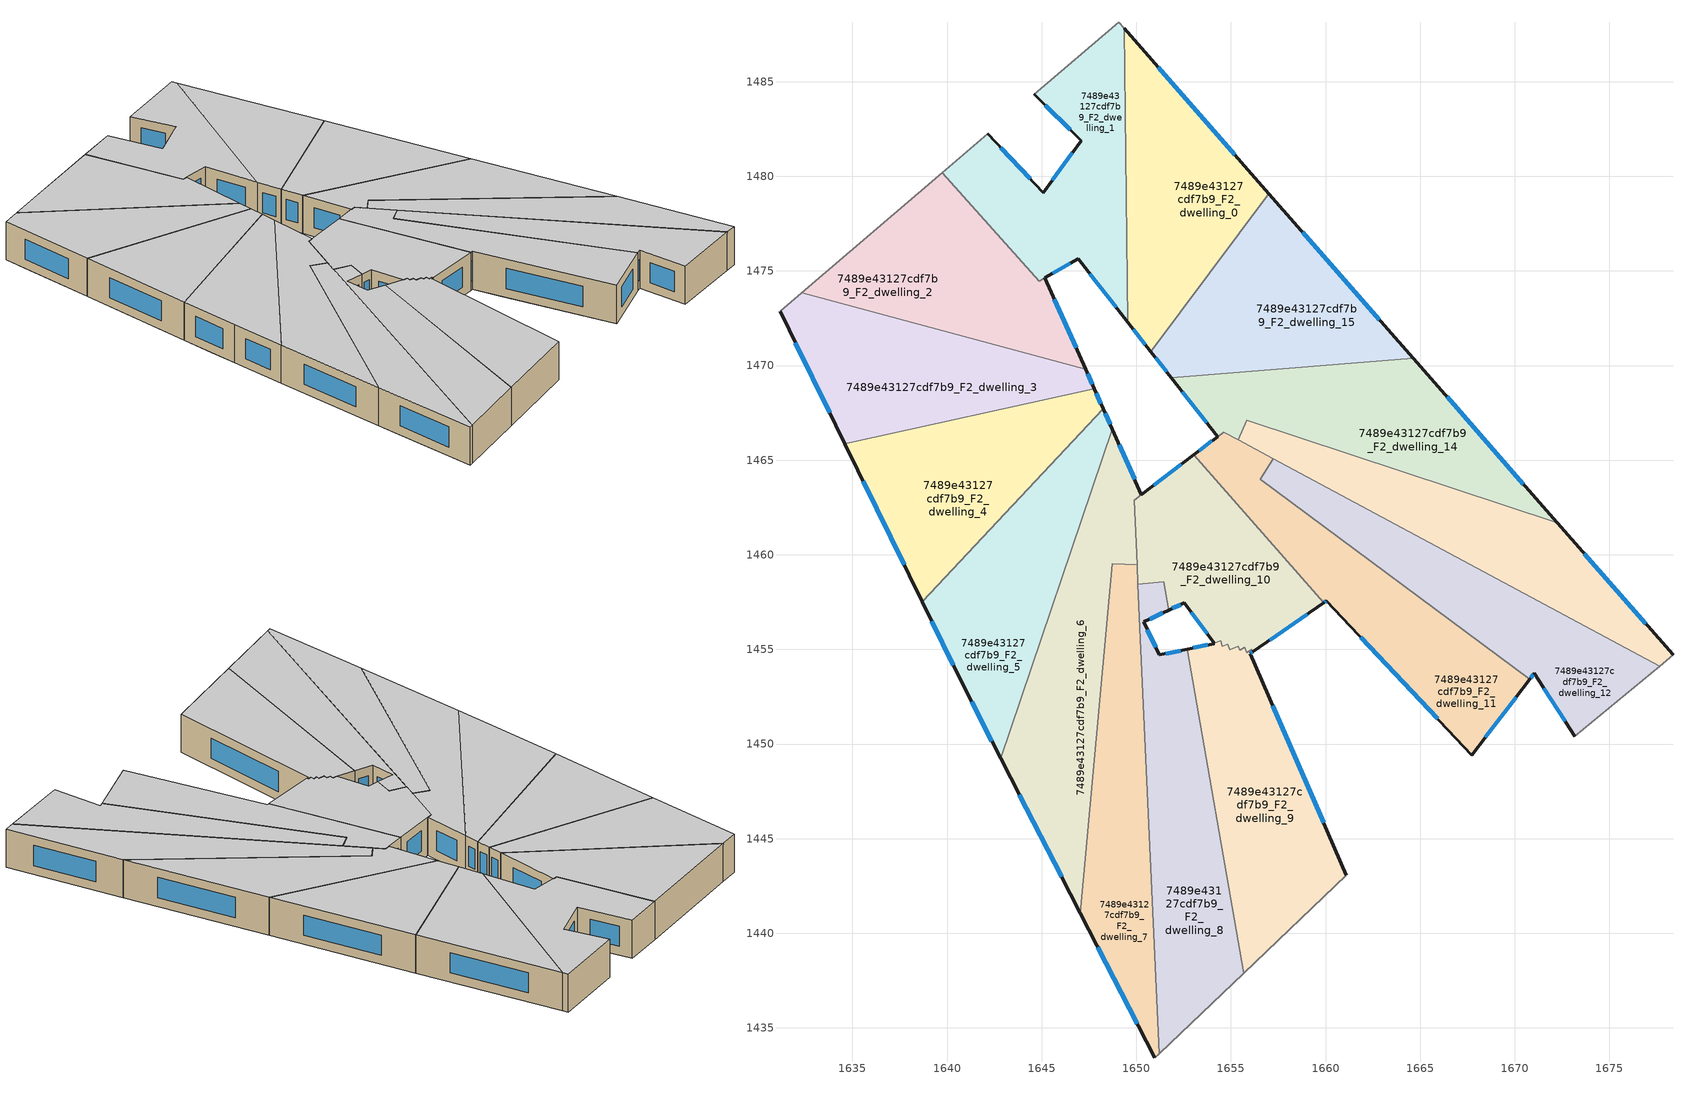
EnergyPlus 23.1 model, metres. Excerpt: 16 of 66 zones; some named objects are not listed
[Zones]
7489e43127cdf7b9_F2_dwelling_0
 floor to 7489e43127cdf7b9_F1_dwelling_0 (EU_floor_Construction): 1652.59,1484.12 1657.01,1479.08 1650.77,1470.74 1650.09,1471.61 z6
 floor to 7489e43127cdf7b9_F1_dwelling_1 (EU_floor_Construction): 1649.36,1487.81 1652.59,1484.12 1650.09,1471.61 1649.56,1472.28 z6
 wall outside (EU_wall_Construction): 1649.56,1472.28 1650.77,1470.74 / 1657.01,1479.08 1649.36,1487.81 z6:9
 wall to 7489e43127cdf7b9_F2_dwelling_1 (EU_wall_Construction): 1649.36,1487.81 1649.56,1472.28 z6:9
 wall to 7489e43127cdf7b9_F2_dwelling_15 (EU_wall_Construction): 1650.77,1470.74 1657.01,1479.08 z6:9
 window (EU_Window_Construction): 1649.84,1471.92 1650.48,1471.1 / 1655.21,1481.13 1651.16,1485.76 z6.7:8.3
 ceiling to 7489e43127cdf7b9_F3_dwelling_0 (EU_floor_Construction): 1650.77,1470.74 1657.01,1479.08 1649.36,1487.81 1649.56,1472.28 z9
7489e43127cdf7b9_F2_dwelling_1
 floor to 7489e43127cdf7b9_F1_dwelling_1 (EU_floor_Construction): 1649.36,1487.81 1649.56,1472.28 1648.39,1473.77 1646.48,1481.05 1647.08,1481.87 1644.62,1484.35 1649.07,1488.15 z6
 floor to 7489e43127cdf7b9_F1_dwelling_2 (EU_floor_Construction): 1646.48,1481.05 1648.39,1473.77 1646.92,1475.64 1644.88,1474.46 1639.76,1480.2 1642.15,1482.24 1645.09,1479.14 z6
 wall outside (EU_wall_Construction): 1644.62,1484.35 1647.08,1481.87 1645.09,1479.14 1642.15,1482.24 / 1645.17,1474.63 1646.92,1475.64 1649.56,1472.28 z6:9
 wall adiabatic (EU_wall_Construction): 1642.15,1482.24 1639.76,1480.2 / 1649.36,1487.81 1649.07,1488.15 1644.62,1484.35 z6:9
 wall to 7489e43127cdf7b9_F2_dwelling_2 (EU_wall_Construction): 1639.76,1480.2 1644.88,1474.46 1645.17,1474.63 z6:9
 window (EU_Window_Construction): 1644.4,1479.87 1642.84,1481.51 / 1646.61,1481.23 1645.56,1479.78 / 1645.2,1483.77 1646.5,1482.45 / 1647.54,1474.85 1648.94,1473.07 / 1645.58,1474.86 1646.51,1475.4 z6.7:8.3
 ceiling to 7489e43127cdf7b9_F3_dwelling_1 (EU_floor_Construction): 1649.56,1472.28 1649.36,1487.81 1649.07,1488.15 1644.62,1484.35 1647.08,1481.87 1645.09,1479.14 1642.15,1482.24 1639.76,1480.2 1644.88,1474.46 1646.92,1475.64 z9
7489e43127cdf7b9_F2_dwelling_10
 floor to 7489e43127cdf7b9_F1_dwelling_11 (EU_floor_Construction): 1653.03,1465.28 1659.92,1457.47 1656.16,1454.87 1656.09,1455.01 1655.84,1454.84 1655.72,1455.12 1655.47,1454.95 1655.35,1455.22 1655.18,1455.11 1655.07,1455.41 1654.79,1455.31 1654.74,1455.45 1654.47,1455.39 1654.45,1455.45 1654.11,1455.32 1652.54,1457.46 1651.79,1457.11 1650.64,1463.46 z6
 floor to 7489e43127cdf7b9_F1_dwelling_10 (EU_floor_Construction): 1655.35,1455.22 1655.47,1454.95 1655.37,1455.16 1654.92,1454.99 1654.83,1455.27 1654.55,1455.17 1654.47,1455.39 1654.74,1455.45 1654.79,1455.31 1655.07,1455.41 1655.18,1455.11 z6
 floor to 7489e43127cdf7b9_F1_dwelling_9 (EU_floor_Construction): 1651.64,1457.97 1651.79,1457.11 1651.71,1457.07 1651.56,1457.96 z6
 floor to 7489e43127cdf7b9_F1_dwelling_7 (EU_floor_Construction): 1650.64,1463.46 1651.64,1457.97 1651.56,1457.96 1651.45,1458.59 1650.09,1458.44 1649.89,1462.88 z6
 wall outside (EU_wall_Construction): 1651.71,1457.07 1652.54,1457.46 1654.11,1455.32 / 1656.16,1454.87 1659.92,1457.47 / 1653.03,1465.28 1650.27,1463.18 z6:9
 wall to 7489e43127cdf7b9_F2_dwelling_9 (EU_wall_Construction): 1654.11,1455.32 1654.31,1455.4 / 1654.32,1455.4 1654.45,1455.45 1654.55,1455.17 1654.83,1455.27 1654.92,1454.99 1655.37,1455.16 1655.47,1454.94 1655.72,1455.12 1655.84,1454.84 1656.09,1455.01 1656.16,1454.87 z6:9
 wall to 7489e43127cdf7b9_F2_dwelling_8 (EU_wall_Construction): 1650.09,1458.44 1651.45,1458.59 1651.71,1457.07 z6:9
 wall to 7489e43127cdf7b9_F2_dwelling_11 (EU_wall_Construction): 1659.92,1457.47 1653.03,1465.28 z6:9
 wall to 7489e43127cdf7b9_F2_dwelling_6 (EU_wall_Construction): 1650.27,1463.18 1649.89,1462.88 1650.04,1459.49 z6:9
 wall to 7489e43127cdf7b9_F2_dwelling_7 (EU_wall_Construction): 1650.04,1459.49 1650.09,1458.44 z6:9
 window (EU_Window_Construction): 1652.91,1456.96 1653.74,1455.82 / 1651.91,1457.16 1652.35,1457.37 / 1657.04,1455.48 1659.03,1456.86 / 1652.38,1464.79 1650.92,1463.67 z6.7:8.3
 ceiling to 7489e43127cdf7b9_F3_dwelling_10 (EU_floor_Construction): 1659.92,1457.47 1653.03,1465.28 1649.89,1462.88 1650.09,1458.44 1651.45,1458.59 1651.71,1457.07 1652.54,1457.46 1654.11,1455.32 1654.45,1455.45 1654.55,1455.17 1654.83,1455.27 1654.92,1454.99 1655.37,1455.16 1655.47,1454.94 1655.72,1455.12 1655.84,1454.84 1656.09,1455.01 1656.16,1454.87 z9
7489e43127cdf7b9_F2_dwelling_11
 floor to 7489e43127cdf7b9_F1_dwelling_12 (EU_floor_Construction): 1670.42,1452.96 1667.74,1449.41 1661.44,1456.09 1653.65,1465.75 1654.23,1466.2 1656.73,1464.26 1656.56,1464 1656.82,1463.8 1656.71,1463.64 z6
 floor to 7489e43127cdf7b9_F1_dwelling_11 (EU_floor_Construction): 1653.65,1465.75 1661.44,1456.09 1660.05,1457.56 1659.92,1457.47 1653.03,1465.28 z6
 floor to 7489e43127cdf7b9_F1_dwelling_13 (EU_floor_Construction): 1670.78,1453.43 1670.42,1452.96 1656.71,1463.64 1656.83,1463.8 z6
 floor to 7489e43127cdf7b9_F1_dwelling_15 (EU_floor_Construction): 1657.24,1465.07 1656.73,1464.26 1654.23,1466.2 1654.3,1466.25 1654.62,1466.48 z6
 wall outside (EU_wall_Construction): 1659.92,1457.47 1660.05,1457.56 1667.74,1449.41 1670.78,1453.43 / 1654.29,1466.24 1653.03,1465.28 z6:9
 wall to 7489e43127cdf7b9_F2_dwelling_12 (EU_wall_Construction): 1670.78,1453.43 1656.56,1464 1657.24,1465.07 z6:9
 wall to 7489e43127cdf7b9_F2_dwelling_14 (EU_wall_Construction): 1654.61,1466.48 1654.3,1466.25 / 1655.39,1466.07 1654.62,1466.48 z6:9
 wall to 7489e43127cdf7b9_F2_dwelling_13 (EU_wall_Construction): 1657.24,1465.07 1655.4,1466.07 z6:9
 window (EU_Window_Construction): 1668.45,1450.35 1670.06,1452.49 / 1661.85,1455.65 1665.93,1451.33 / 1659.95,1457.49 1660.02,1457.54 / 1654,1466.02 1653.33,1465.51 z6.7:8.3
 ceiling to 7489e43127cdf7b9_F3_dwelling_11 (EU_floor_Construction): 1667.74,1449.41 1670.78,1453.43 1656.56,1464 1657.24,1465.07 1654.62,1466.49 1654.3,1466.25 1653.03,1465.28 1659.92,1457.47 1660.05,1457.56 z9
7489e43127cdf7b9_F2_dwelling_12
 floor to 7489e43127cdf7b9_F1_dwelling_13 (EU_floor_Construction): 1676.96,1453.56 1673.16,1450.41 1671.02,1453.74 1670.78,1453.43 1656.83,1463.8 1657.43,1464.71 z6
 floor to 7489e43127cdf7b9_F1_dwelling_12 (EU_floor_Construction): 1656.99,1464.05 1656.82,1463.8 1656.56,1464 1656.73,1464.26 z6
 floor to 7489e43127cdf7b9_F1_dwelling_14 (EU_floor_Construction): 1677.65,1454.12 1676.96,1453.56 1657.43,1464.71 1657.28,1464.79 1657.38,1465 z6
 floor to 7489e43127cdf7b9_F1_dwelling_15 (EU_floor_Construction): 1657.38,1465 1657.28,1464.79 1657.43,1464.71 1656.99,1464.05 1656.73,1464.26 1657.24,1465.07 z6
 wall outside (EU_wall_Construction): 1670.78,1453.43 1671.02,1453.74 1673.16,1450.41 z6:9
 wall adiabatic (EU_wall_Construction): 1673.16,1450.41 1677.65,1454.12 z6:9
 wall to 7489e43127cdf7b9_F2_dwelling_13 (EU_wall_Construction): 1677.65,1454.12 1657.24,1465.07 z6:9
 window (EU_Window_Construction): 1670.83,1453.5 1670.96,1453.67 / 1671.52,1452.96 1672.66,1451.19 z6.7:8.3
 ceiling to 7489e43127cdf7b9_F3_dwelling_12 (EU_floor_Construction): 1677.65,1454.12 1657.24,1465.07 1656.56,1464 1670.78,1453.43 1671.02,1453.74 1673.16,1450.41 z9
7489e43127cdf7b9_F2_dwelling_13
 floor to 7489e43127cdf7b9_F1_dwelling_14 (EU_floor_Construction): 1674.1,1459.56 1678.36,1454.71 1677.65,1454.12 1657.38,1465 1657.84,1465.94 z6
 floor to 7489e43127cdf7b9_F1_dwelling_15 (EU_floor_Construction): 1672.24,1461.69 1674.1,1459.56 1657.84,1465.95 1657.38,1465 1655.4,1466.07 1655.84,1467.11 z6
 wall outside (EU_wall_Construction): 1678.36,1454.71 1672.24,1461.69 z6:9
 wall to 7489e43127cdf7b9_F2_dwelling_14 (EU_wall_Construction): 1672.24,1461.69 1655.84,1467.11 1655.4,1466.07 z6:9
 wall adiabatic (EU_wall_Construction): 1677.65,1454.12 1678.36,1454.71 z6:9
 window (EU_Window_Construction): 1676.92,1456.35 1673.68,1460.05 z6.7:8.3
 ceiling to 7489e43127cdf7b9_F3_dwelling_13 (EU_floor_Construction): 1678.36,1454.71 1672.24,1461.69 1655.84,1467.11 1655.4,1466.07 1677.65,1454.12 z9
7489e43127cdf7b9_F2_dwelling_14
 floor to 7489e43127cdf7b9_F1_dwelling_15 (EU_floor_Construction): 1666.95,1467.73 1672.24,1461.69 1655.84,1467.11 1655.39,1466.07 1654.61,1466.49 1654.3,1466.25 1652.16,1468.96 z6
 floor to 7489e43127cdf7b9_F1_dwelling_16 (EU_floor_Construction): 1664.63,1470.38 1666.95,1467.73 1652.16,1468.96 1651.85,1469.36 z6
 wall outside (EU_wall_Construction): 1651.85,1469.36 1654.3,1466.25 / 1672.24,1461.69 1664.63,1470.38 z6:9
 wall to 7489e43127cdf7b9_F2_dwelling_15 (EU_wall_Construction): 1664.63,1470.38 1651.85,1469.36 z6:9
 window (EU_Window_Construction): 1652.43,1468.63 1653.72,1466.98 / 1670.45,1463.73 1666.42,1468.34 z6.7:8.3
 ceiling to 7489e43127cdf7b9_F3_dwelling_14 (EU_floor_Construction): 1672.24,1461.69 1664.63,1470.38 1651.85,1469.36 1654.3,1466.25 1654.61,1466.49 1655.39,1466.07 1655.84,1467.11 z9
7489e43127cdf7b9_F2_dwelling_15
 floor adiabatic (EU_floor_Construction): 1659.78,1475.92 1664.63,1470.38 1651.85,1469.36 1651.18,1470.22 z6
 floor to 7489e43127cdf7b9_F1_dwelling_0 (EU_floor_Construction): 1657.01,1479.08 1659.78,1475.92 1651.18,1470.22 1650.77,1470.74 z6
 wall outside (EU_wall_Construction): 1650.77,1470.74 1651.85,1469.36 / 1664.63,1470.38 1657.01,1479.08 z6:9
 window (EU_Window_Construction): 1651.02,1470.42 1651.6,1469.68 / 1662.84,1472.42 1658.8,1477.04 z6.7:8.3
 ceiling to 7489e43127cdf7b9_F3_dwelling_15 (EU_floor_Construction): 1664.63,1470.38 1657.01,1479.08 1650.77,1470.74 1651.85,1469.36 z9
7489e43127cdf7b9_F2_dwelling_2
 floor to 7489e43127cdf7b9_F1_dwelling_2 (EU_floor_Construction): 1645.17,1474.62 1646.87,1470.81 1636.23,1477.18 1639.76,1480.2 1644.88,1474.46 z6
 floor to 7489e43127cdf7b9_F1_dwelling_3 (EU_floor_Construction): 1646.87,1470.81 1647.32,1469.79 1632.33,1473.84 1636.23,1477.18 z6
 wall outside (EU_wall_Construction): 1647.32,1469.79 1645.17,1474.62 z6:9
 wall to 7489e43127cdf7b9_F2_dwelling_3 (EU_wall_Construction): 1632.33,1473.84 1647.32,1469.79 z6:9
 wall adiabatic (EU_wall_Construction): 1639.76,1480.2 1632.33,1473.84 z6:9
 window (EU_Window_Construction): 1646.82,1470.93 1645.67,1473.49 z6.7:8.3
 ceiling to 7489e43127cdf7b9_F3_dwelling_2 (EU_floor_Construction): 1647.32,1469.79 1645.17,1474.62 1644.88,1474.46 1639.76,1480.2 1632.33,1473.84 z9
7489e43127cdf7b9_F2_dwelling_3
 floor to 7489e43127cdf7b9_F1_dwelling_3 (EU_floor_Construction): 1647.32,1469.79 1647.51,1469.38 1632.16,1470.86 1631.17,1472.86 1632.33,1473.84 z6
 floor to 7489e43127cdf7b9_F1_dwelling_4 (EU_floor_Construction): 1647.51,1469.38 1647.78,1468.77 1634.6,1465.86 1632.16,1470.86 z6
 wall outside (EU_wall_Construction): 1647.78,1468.77 1647.32,1469.79 / 1631.17,1472.86 1634.6,1465.86 z6:9
 wall to 7489e43127cdf7b9_F2_dwelling_4 (EU_wall_Construction): 1634.6,1465.86 1647.78,1468.77 z6:9
 wall adiabatic (EU_wall_Construction): 1632.33,1473.84 1631.17,1472.86 z6:9
 window (EU_Window_Construction): 1647.67,1469.01 1647.43,1469.55 / 1631.98,1471.22 1633.8,1467.5 z6.7:8.3
 ceiling to 7489e43127cdf7b9_F3_dwelling_3 (EU_floor_Construction): 1647.78,1468.77 1647.32,1469.79 1632.33,1473.84 1631.17,1472.86 1634.6,1465.86 z9
7489e43127cdf7b9_F2_dwelling_4
 floor to 7489e43127cdf7b9_F1_dwelling_4 (EU_floor_Construction): 1647.78,1468.77 1647.93,1468.42 1636.01,1463 1634.6,1465.86 z6
 floor to 7489e43127cdf7b9_F1_dwelling_5 (EU_floor_Construction): 1647.93,1468.42 1648.24,1467.73 1638.69,1457.51 1636.01,1463 z6
 wall outside (EU_wall_Construction): 1648.24,1467.73 1647.78,1468.77 / 1634.6,1465.86 1638.69,1457.51 z6:9
 wall to 7489e43127cdf7b9_F2_dwelling_5 (EU_wall_Construction): 1638.69,1457.51 1648.24,1467.73 z6:9
 window (EU_Window_Construction): 1648.13,1467.97 1647.89,1468.53 / 1635.56,1463.9 1637.73,1459.47 z6.7:8.3
 ceiling to 7489e43127cdf7b9_F3_dwelling_4 (EU_floor_Construction): 1638.69,1457.51 1648.24,1467.73 1647.78,1468.77 1634.6,1465.86 z9
7489e43127cdf7b9_F2_dwelling_5
 floor to 7489e43127cdf7b9_F1_dwelling_6 (EU_floor_Construction): 1648.38,1467.42 1648.73,1466.63 1642.84,1449.24 1640.83,1453.15 1639.86,1455.14 z6
 floor to 7489e43127cdf7b9_F1_dwelling_5 (EU_floor_Construction): 1648.24,1467.73 1648.38,1467.42 1639.86,1455.14 1638.69,1457.51 z6
 wall outside (EU_wall_Construction): 1648.73,1466.63 1648.24,1467.73 / 1638.69,1457.51 1640.83,1453.15 1642.84,1449.24 z6:9
 wall to 7489e43127cdf7b9_F2_dwelling_6 (EU_wall_Construction): 1642.84,1449.24 1648.73,1466.63 z6:9
 window (EU_Window_Construction): 1648.62,1466.88 1648.36,1467.47 / 1641.3,1452.23 1642.36,1450.16 / 1639.19,1456.49 1640.33,1454.17 z6.7:8.3
 ceiling to 7489e43127cdf7b9_F3_dwelling_5 (EU_floor_Construction): 1642.84,1449.24 1648.73,1466.63 1648.24,1467.73 1638.69,1457.51 1640.83,1453.15 z9
7489e43127cdf7b9_F2_dwelling_6
 floor to 7489e43127cdf7b9_F1_dwelling_6 (EU_floor_Construction): 1648.73,1466.63 1649.04,1465.93 1643.99,1447.01 1642.84,1449.24 z6
 floor to 7489e43127cdf7b9_F1_dwelling_7 (EU_floor_Construction): 1649.04,1465.93 1650.27,1463.18 1649.89,1462.88 1650.04,1459.49 1648.73,1459.51 1647.04,1441.07 1643.99,1447.01 z6
 wall outside (EU_wall_Construction): 1642.84,1449.24 1647.04,1441.07 / 1650.27,1463.18 1648.73,1466.63 z6:9
 wall to 7489e43127cdf7b9_F2_dwelling_7 (EU_wall_Construction): 1647.04,1441.07 1648.73,1459.51 1650.04,1459.49 z6:9
 window (EU_Window_Construction): 1643.82,1447.33 1646.05,1442.99 / 1649.91,1463.99 1649.09,1465.82 z6.7:8.3
 ceiling to 7489e43127cdf7b9_F3_dwelling_6 (EU_floor_Construction): 1647.04,1441.07 1648.73,1459.51 1650.04,1459.49 1649.89,1462.88 1650.27,1463.18 1648.73,1466.63 1642.84,1449.24 z9
7489e43127cdf7b9_F2_dwelling_7
 floor to 7489e43127cdf7b9_F1_dwelling_7 (EU_floor_Construction): 1650.04,1459.49 1650.13,1457.58 1648.87,1457.58 1647.74,1439.71 1647.04,1441.07 1648.73,1459.51 z6
 floor to 7489e43127cdf7b9_F1_dwelling_8 (EU_floor_Construction): 1650.13,1457.58 1651.22,1433.64 1650.98,1433.41 1647.74,1439.71 1648.87,1457.58 z6
 wall outside (EU_wall_Construction): 1647.04,1441.07 1650.98,1433.41 z6:9
 wall adiabatic (EU_wall_Construction): 1650.98,1433.41 1651.22,1433.64 z6:9
 wall to 7489e43127cdf7b9_F2_dwelling_8 (EU_wall_Construction): 1651.22,1433.64 1650.09,1458.43 z6:9
 window (EU_Window_Construction): 1647.97,1439.27 1650.05,1435.21 z6.7:8.3
 ceiling to 7489e43127cdf7b9_F3_dwelling_7 (EU_floor_Construction): 1651.22,1433.64 1650.04,1459.49 1648.73,1459.51 1647.04,1441.07 1650.98,1433.41 z9
7489e43127cdf7b9_F2_dwelling_8
 floor to 7489e43127cdf7b9_F1_dwelling_9 (EU_floor_Construction): 1651.71,1457.07 1650.4,1456.46 1651.22,1454.71 1652.68,1455.01 1655.67,1437.9 1651.62,1434.03 1650.26,1457.81 1651.56,1457.96 z6
 floor to 7489e43127cdf7b9_F1_dwelling_7 (EU_floor_Construction): 1651.45,1458.59 1651.56,1457.96 1650.26,1457.81 1650.27,1457.58 1650.13,1457.58 1650.09,1458.43 z6
 floor adiabatic (EU_floor_Construction): 1650.26,1457.81 1651.62,1434.03 1651.22,1433.64 1650.13,1457.58 1650.27,1457.58 z6
 wall outside (EU_wall_Construction): 1652.68,1455.01 1651.22,1454.71 1650.4,1456.46 1651.71,1457.07 z6:9
 wall to 7489e43127cdf7b9_F2_dwelling_9 (EU_wall_Construction): 1655.67,1437.9 1652.68,1455.01 z6:9
 wall adiabatic (EU_wall_Construction): 1651.22,1433.64 1655.67,1437.9 z6:9
 window (EU_Window_Construction): 1650.71,1456.6 1651.4,1456.93 / 1651.03,1455.12 1650.59,1456.05 / 1652.34,1454.94 1651.56,1454.78 z6.7:8.3
 ceiling to 7489e43127cdf7b9_F3_dwelling_8 (EU_floor_Construction): 1655.67,1437.9 1652.68,1455.01 1651.22,1454.71 1650.4,1456.46 1651.71,1457.07 1651.45,1458.59 1650.09,1458.44 1651.22,1433.64 z9
7489e43127cdf7b9_F2_dwelling_9
 floor to 7489e43127cdf7b9_F1_dwelling_10 (EU_floor_Construction): 1656.15,1454.87 1656.03,1454.78 1661.1,1443.08 1655.95,1438.16 1652.88,1455.05 1654.12,1455.31 1654.47,1455.39 1654.55,1455.17 1654.83,1455.27 1654.92,1454.99 1655.37,1455.16 1655.47,1454.94 1655.72,1455.12 1655.84,1454.84 1656.09,1455.01 z6
 floor to 7489e43127cdf7b9_F1_dwelling_11 (EU_floor_Construction): 1654.45,1455.45 1654.47,1455.39 1654.14,1455.32 z6
 floor to 7489e43127cdf7b9_F1_dwelling_9 (EU_floor_Construction): 1652.88,1455.05 1655.95,1438.16 1655.67,1437.9 1652.68,1455.01 z6
 wall outside (EU_wall_Construction): 1661.1,1443.08 1656.03,1454.78 1656.16,1454.87 / 1654.12,1455.31 1652.68,1455.01 z6:9
 wall adiabatic (EU_wall_Construction): 1655.67,1437.9 1661.1,1443.08 z6:9
 window (EU_Window_Construction): 1656.06,1454.8 1656.13,1454.85 / 1659.91,1445.83 1657.22,1452.04 / 1653.78,1455.24 1653.02,1455.08 z6.7:8.3
 ceiling to 7489e43127cdf7b9_F3_dwelling_9 (EU_floor_Construction): 1661.1,1443.08 1656.03,1454.78 1656.16,1454.87 1656.09,1455.01 1655.84,1454.84 1655.72,1455.12 1655.47,1454.94 1655.37,1455.16 1654.92,1454.99 1654.83,1455.27 1654.55,1455.17 1654.45,1455.45 1654.12,1455.31 1652.68,1455.01 1655.67,1437.9 z9
[Building]
EU S2 Campaign: North Axis=0; Terrain=City; Solar Distribution=FullExterior
[Site:Location]
Budapest.Ferenc.Liszt.Intl.AP: Latitude=47.437; Longitude=19.256; Time Zone=1; Elevation=185
[SizingPeriod:WeatherFileDays]
AnnualSizingPeriod: Begin Month=1; Begin Day of Month=1; End Month=12; End Day of Month=31; Day of Week for Start Day=Monday; Use Weather File Daylight Saving Period=No; Use Weather File Rain and Snow Indicators=No
[MATERIAL]
EU_InternalMass_Material: Roughness=MediumRough; Thickness=0.1; Conductivity=1; Density=1800; Specific Heat=900; Thermal Absorptance=0.9; Solar Absorptance=0.7; Visible Absorptance=0.7
[MATERIAL:NOMASS] Roughness=MediumRough; Thermal Absorptance=0.9; Solar Absorptance=0.7; Visible Absorptance=0.7
Name | Thermal Resistance
EU_wall_NoMass | 0.832559
EU_floor_NoMass | 0.872794
[WINDOWMATERIAL:SIMPLEGLAZINGSYSTEM]
EU_Window_SimpleGlazing: UFactor=2.79869; Solar Heat Gain Coefficient=0.75; Visible Transmittance=0.75
[CONSTRUCTION]
EU_wall_Construction: EU_wall_NoMass
EU_floor_Construction: EU_floor_NoMass
EU_Window_Construction: EU_Window_SimpleGlazing
EU_InternalMass_Construction: EU_InternalMass_Material
[ZONE] Type=1; Multiplier=1; Ceiling Height=autocalculate; Floor Area=autocalculate; Part of Total Floor Area=Yes
Name | Volume
7489e43127cdf7b9_F2_dwelling_0 | 205.057
7489e43127cdf7b9_F2_dwelling_1 | 204.55
7489e43127cdf7b9_F2_dwelling_10 | 171.257
7489e43127cdf7b9_F2_dwelling_11 | 210.465
7489e43127cdf7b9_F2_dwelling_12 | 199.084
7489e43127cdf7b9_F2_dwelling_13 | 198.014
7489e43127cdf7b9_F2_dwelling_14 | 212.621
7489e43127cdf7b9_F2_dwelling_15 | 205.05
7489e43127cdf7b9_F2_dwelling_2 | 205.544
7489e43127cdf7b9_F2_dwelling_3 | 205.069
7489e43127cdf7b9_F2_dwelling_4 | 205.032
7489e43127cdf7b9_F2_dwelling_5 | 205.064
7489e43127cdf7b9_F2_dwelling_6 | 221.376
7489e43127cdf7b9_F2_dwelling_7 | 189.38
7489e43127cdf7b9_F2_dwelling_8 | 220.896
7489e43127cdf7b9_F2_dwelling_9 | 222.214
[INTERNALMASS] Construction=EU_InternalMass_Construction
Name | Zone or ZoneList | Surface Area
7489e43127cdf7b9_F2_dwelling_0_EU_InternalMass | 7489e43127cdf7b9_F2_dwelling_0 | 68.3522
7489e43127cdf7b9_F2_dwelling_1_EU_InternalMass | 7489e43127cdf7b9_F2_dwelling_1 | 68.1811
7489e43127cdf7b9_F2_dwelling_2_EU_InternalMass | 7489e43127cdf7b9_F2_dwelling_2 | 68.5141
7489e43127cdf7b9_F2_dwelling_3_EU_InternalMass | 7489e43127cdf7b9_F2_dwelling_3 | 68.3563
7489e43127cdf7b9_F2_dwelling_4_EU_InternalMass | 7489e43127cdf7b9_F2_dwelling_4 | 68.3438
7489e43127cdf7b9_F2_dwelling_5_EU_InternalMass | 7489e43127cdf7b9_F2_dwelling_5 | 68.3549
7489e43127cdf7b9_F2_dwelling_6_EU_InternalMass | 7489e43127cdf7b9_F2_dwelling_6 | 73.8384
7489e43127cdf7b9_F2_dwelling_7_EU_InternalMass | 7489e43127cdf7b9_F2_dwelling_7 | 63.1164
7489e43127cdf7b9_F2_dwelling_8_EU_InternalMass | 7489e43127cdf7b9_F2_dwelling_8 | 73.6494
7489e43127cdf7b9_F2_dwelling_9_EU_InternalMass | 7489e43127cdf7b9_F2_dwelling_9 | 74.0737
7489e43127cdf7b9_F2_dwelling_10_EU_InternalMass | 7489e43127cdf7b9_F2_dwelling_10 | 57.0873
7489e43127cdf7b9_F2_dwelling_11_EU_InternalMass | 7489e43127cdf7b9_F2_dwelling_11 | 70.1573
7489e43127cdf7b9_F2_dwelling_12_EU_InternalMass | 7489e43127cdf7b9_F2_dwelling_12 | 66.3603
7489e43127cdf7b9_F2_dwelling_13_EU_InternalMass | 7489e43127cdf7b9_F2_dwelling_13 | 66.0216
7489e43127cdf7b9_F2_dwelling_14_EU_InternalMass | 7489e43127cdf7b9_F2_dwelling_14 | 70.8773
7489e43127cdf7b9_F2_dwelling_15_EU_InternalMass | 7489e43127cdf7b9_F2_dwelling_15 | 68.3498
[OTHEREQUIPMENT] Fuel Type=Electricity; Design Level Calculation Method=Watts/Area; Power per Zone Floor Area=1; Fraction Latent=0; Fraction Radiant=0; Fraction Lost=0; Carbon Dioxide Generation Rate=0; EndUse Subcategory=EU_Step8_InternalGains
Name | Zone or ZoneList or Space or SpaceList | Schedule
EU_Step8_InternalGain_7489e43127cdf7b9_F2_dwelling_0_f000 | 7489e43127cdf7b9_F2_dwelling_0 | EU_Step8_GainSchedule_7489e43127cdf7b9_F2_dwelling_0_f000
EU_Step8_InternalGain_7489e43127cdf7b9_F2_dwelling_1_f000 | 7489e43127cdf7b9_F2_dwelling_1 | EU_Step8_GainSchedule_7489e43127cdf7b9_F2_dwelling_1_f000
EU_Step8_InternalGain_7489e43127cdf7b9_F2_dwelling_2_f000 | 7489e43127cdf7b9_F2_dwelling_2 | EU_Step8_GainSchedule_7489e43127cdf7b9_F2_dwelling_2_f000
EU_Step8_InternalGain_7489e43127cdf7b9_F2_dwelling_3_f000 | 7489e43127cdf7b9_F2_dwelling_3 | EU_Step8_GainSchedule_7489e43127cdf7b9_F2_dwelling_3_f000
EU_Step8_InternalGain_7489e43127cdf7b9_F2_dwelling_4_f000 | 7489e43127cdf7b9_F2_dwelling_4 | EU_Step8_GainSchedule_7489e43127cdf7b9_F2_dwelling_4_f000
EU_Step8_InternalGain_7489e43127cdf7b9_F2_dwelling_5_f000 | 7489e43127cdf7b9_F2_dwelling_5 | EU_Step8_GainSchedule_7489e43127cdf7b9_F2_dwelling_5_f000
EU_Step8_InternalGain_7489e43127cdf7b9_F2_dwelling_6_f000 | 7489e43127cdf7b9_F2_dwelling_6 | EU_Step8_GainSchedule_7489e43127cdf7b9_F2_dwelling_6_f000
EU_Step8_InternalGain_7489e43127cdf7b9_F2_dwelling_7_f000 | 7489e43127cdf7b9_F2_dwelling_7 | EU_Step8_GainSchedule_7489e43127cdf7b9_F2_dwelling_7_f000
EU_Step8_InternalGain_7489e43127cdf7b9_F2_dwelling_8_f000 | 7489e43127cdf7b9_F2_dwelling_8 | EU_Step8_GainSchedule_7489e43127cdf7b9_F2_dwelling_8_f000
EU_Step8_InternalGain_7489e43127cdf7b9_F2_dwelling_9_f000 | 7489e43127cdf7b9_F2_dwelling_9 | EU_Step8_GainSchedule_7489e43127cdf7b9_F2_dwelling_9_f000
EU_Step8_InternalGain_7489e43127cdf7b9_F2_dwelling_10_f000 | 7489e43127cdf7b9_F2_dwelling_10 | EU_Step8_GainSchedule_7489e43127cdf7b9_F2_dwelling_10_f000
EU_Step8_InternalGain_7489e43127cdf7b9_F2_dwelling_11_f000 | 7489e43127cdf7b9_F2_dwelling_11 | EU_Step8_GainSchedule_7489e43127cdf7b9_F2_dwelling_11_f000
EU_Step8_InternalGain_7489e43127cdf7b9_F2_dwelling_12_f000 | 7489e43127cdf7b9_F2_dwelling_12 | EU_Step8_GainSchedule_7489e43127cdf7b9_F2_dwelling_12_f000
EU_Step8_InternalGain_7489e43127cdf7b9_F2_dwelling_13_f000 | 7489e43127cdf7b9_F2_dwelling_13 | EU_Step8_GainSchedule_7489e43127cdf7b9_F2_dwelling_13_f000
EU_Step8_InternalGain_7489e43127cdf7b9_F2_dwelling_14_f000 | 7489e43127cdf7b9_F2_dwelling_14 | EU_Step8_GainSchedule_7489e43127cdf7b9_F2_dwelling_14_f000
EU_Step8_InternalGain_7489e43127cdf7b9_F2_dwelling_15_f000 | 7489e43127cdf7b9_F2_dwelling_15 | EU_Step8_GainSchedule_7489e43127cdf7b9_F2_dwelling_15_f000
[ZONEVENTILATION:DESIGNFLOWRATE] Schedule=EU_AlwaysOn; Design Flow Rate Calculation Method=AirChanges/Hour; Air Changes per Hour=0.475469; Ventilation Type=Natural; Fan Pressure Rise=0; Fan Total Efficiency=1; Constant Term Coefficient=1; Temperature Term Coefficient=0; Velocity Term Coefficient=0; Velocity Squared Term Coefficient=0; Minimum Indoor Temperature=-100; Maximum Indoor Temperature=100; Delta Temperature=-100; Minimum Outdoor Temperature=-100; Maximum Outdoor Temperature=100; Maximum Wind Speed=40
Name | Zone or ZoneList or Space or SpaceList
EU_ConstantAir_7489e43127cdf7b9_F2_dwelling_0 | 7489e43127cdf7b9_F2_dwelling_0
EU_ConstantAir_7489e43127cdf7b9_F2_dwelling_1 | 7489e43127cdf7b9_F2_dwelling_1
EU_ConstantAir_7489e43127cdf7b9_F2_dwelling_2 | 7489e43127cdf7b9_F2_dwelling_2
EU_ConstantAir_7489e43127cdf7b9_F2_dwelling_3 | 7489e43127cdf7b9_F2_dwelling_3
EU_ConstantAir_7489e43127cdf7b9_F2_dwelling_4 | 7489e43127cdf7b9_F2_dwelling_4
EU_ConstantAir_7489e43127cdf7b9_F2_dwelling_5 | 7489e43127cdf7b9_F2_dwelling_5
EU_ConstantAir_7489e43127cdf7b9_F2_dwelling_6 | 7489e43127cdf7b9_F2_dwelling_6
EU_ConstantAir_7489e43127cdf7b9_F2_dwelling_7 | 7489e43127cdf7b9_F2_dwelling_7
EU_ConstantAir_7489e43127cdf7b9_F2_dwelling_8 | 7489e43127cdf7b9_F2_dwelling_8
EU_ConstantAir_7489e43127cdf7b9_F2_dwelling_9 | 7489e43127cdf7b9_F2_dwelling_9
EU_ConstantAir_7489e43127cdf7b9_F2_dwelling_10 | 7489e43127cdf7b9_F2_dwelling_10
EU_ConstantAir_7489e43127cdf7b9_F2_dwelling_11 | 7489e43127cdf7b9_F2_dwelling_11
EU_ConstantAir_7489e43127cdf7b9_F2_dwelling_12 | 7489e43127cdf7b9_F2_dwelling_12
EU_ConstantAir_7489e43127cdf7b9_F2_dwelling_13 | 7489e43127cdf7b9_F2_dwelling_13
EU_ConstantAir_7489e43127cdf7b9_F2_dwelling_14 | 7489e43127cdf7b9_F2_dwelling_14
EU_ConstantAir_7489e43127cdf7b9_F2_dwelling_15 | 7489e43127cdf7b9_F2_dwelling_15
[HVACTEMPLATE:ZONE:IDEALLOADSAIRSYSTEM] System Availability Schedule=EU_AlwaysOn; Maximum Heating Supply Air Temperature=50; Minimum Cooling Supply Air Temperature=13; Maximum Heating Supply Air Humidity Ratio=0.0156; Minimum Cooling Supply Air Humidity Ratio=0.0077; Heating Limit=NoLimit; Cooling Limit=NoLimit; Heating Availability Schedule=EU_AlwaysOn; Cooling Availability Schedule=EU_CoolingOff; Dehumidification Control Type=ConstantSensibleHeatRatio; Cooling Sensible Heat Ratio=0.7; Dehumidification Setpoint=60; Humidification Control Type=None; Humidification Setpoint=30; Outdoor Air Method=None; Outdoor Air Flow Rate per Person=0.00944; Outdoor Air Flow Rate per Zone Floor Area=0; Outdoor Air Flow Rate per Zone=0; Demand Controlled Ventilation Type=None; Outdoor Air Economizer Type=NoEconomizer; Heat Recovery Type=None; Sensible Heat Recovery Effectiveness=0.7; Latent Heat Recovery Effectiveness=0.65
Name | Template Thermostat
7489e43127cdf7b9_F2_dwelling_0 | EU_HeatOnly_7489e43127cdf7b9_F2_dwelling_0
7489e43127cdf7b9_F2_dwelling_1 | EU_HeatOnly_7489e43127cdf7b9_F2_dwelling_1
7489e43127cdf7b9_F2_dwelling_2 | EU_HeatOnly_7489e43127cdf7b9_F2_dwelling_2
7489e43127cdf7b9_F2_dwelling_3 | EU_HeatOnly_7489e43127cdf7b9_F2_dwelling_3
7489e43127cdf7b9_F2_dwelling_4 | EU_HeatOnly_7489e43127cdf7b9_F2_dwelling_4
7489e43127cdf7b9_F2_dwelling_5 | EU_HeatOnly_7489e43127cdf7b9_F2_dwelling_5
7489e43127cdf7b9_F2_dwelling_6 | EU_HeatOnly_7489e43127cdf7b9_F2_dwelling_6
7489e43127cdf7b9_F2_dwelling_7 | EU_HeatOnly_7489e43127cdf7b9_F2_dwelling_7
7489e43127cdf7b9_F2_dwelling_8 | EU_HeatOnly_7489e43127cdf7b9_F2_dwelling_8
7489e43127cdf7b9_F2_dwelling_9 | EU_HeatOnly_7489e43127cdf7b9_F2_dwelling_9
7489e43127cdf7b9_F2_dwelling_10 | EU_HeatOnly_7489e43127cdf7b9_F2_dwelling_10
7489e43127cdf7b9_F2_dwelling_11 | EU_HeatOnly_7489e43127cdf7b9_F2_dwelling_11
7489e43127cdf7b9_F2_dwelling_12 | EU_HeatOnly_7489e43127cdf7b9_F2_dwelling_12
7489e43127cdf7b9_F2_dwelling_13 | EU_HeatOnly_7489e43127cdf7b9_F2_dwelling_13
7489e43127cdf7b9_F2_dwelling_14 | EU_HeatOnly_7489e43127cdf7b9_F2_dwelling_14
7489e43127cdf7b9_F2_dwelling_15 | EU_HeatOnly_7489e43127cdf7b9_F2_dwelling_15
[SIZING:ZONE] Zone Cooling Design Supply Air Temperature Input Method=SupplyAirTemperature; Zone Cooling Design Supply Air Temperature=13; Zone Heating Design Supply Air Temperature Input Method=SupplyAirTemperature; Zone Heating Design Supply Air Temperature=50; Zone Cooling Design Supply Air Humidity Ratio=0.008; Zone Heating Design Supply Air Humidity Ratio=0.008; Cooling Design Air Flow Method=DesignDay; Cooling Design Air Flow Rate=0; Cooling Minimum Air Flow per Zone Floor Area=0.000762; Cooling Minimum Air Flow=0; Cooling Minimum Air Flow Fraction=0.2; Heating Design Air Flow Method=DesignDay; Heating Design Air Flow Rate=0; Heating Maximum Air Flow per Zone Floor Area=0.002032; Heating Maximum Air Flow=0.141576; Heating Maximum Air Flow Fraction=0.3; Account for Dedicated Outdoor Air System=No; Dedicated Outdoor Air System Control Strategy=NeutralSupplyAir; Dedicated Outdoor Air Low Setpoint Temperature for Design=autosize; Dedicated Outdoor Air High Setpoint Temperature for Design=autosize; Zone Load Sizing Method=Sensible Load Only No Latent Load; Zone Latent Cooling Design Supply Air Humidity Ratio Input Method=HumidityRatioDifference; Zone Cooling Design Supply Air Humidity Ratio Difference=0.005; Zone Latent Heating Design Supply Air Humidity Ratio Input Method=HumidityRatioDifference; Zone Humidification Design Supply Air Humidity Ratio Difference=0.005
7489e43127cdf7b9_F2_dwelling_0; 7489e43127cdf7b9_F2_dwelling_1; 7489e43127cdf7b9_F2_dwelling_2; 7489e43127cdf7b9_F2_dwelling_3; 7489e43127cdf7b9_F2_dwelling_4; 7489e43127cdf7b9_F2_dwelling_5; 7489e43127cdf7b9_F2_dwelling_6; 7489e43127cdf7b9_F2_dwelling_7; 7489e43127cdf7b9_F2_dwelling_8; 7489e43127cdf7b9_F2_dwelling_9; 7489e43127cdf7b9_F2_dwelling_10; 7489e43127cdf7b9_F2_dwelling_11; 7489e43127cdf7b9_F2_dwelling_12; 7489e43127cdf7b9_F2_dwelling_13; 7489e43127cdf7b9_F2_dwelling_14; 7489e43127cdf7b9_F2_dwelling_15
[SCHEDULE:CONSTANT]
Name | Hourly Value
EU_AlwaysOn | 1
EU_CoolingOff | 0
[SCHEDULE:FILE] Column Number=1; Rows to Skip at Top=0; Number of Hours of Data=8760; Column Separator=Comma; Interpolate to Timestep=No; Minutes per Item=60; Adjust Schedule for Daylight Savings=Yes
Name | File
EU_Step8_GainSchedule_7489e43127cdf7b9_F2_dwelling_0_f000 | ../../schedules/7489e43127cdf7b9/7489e43127cdf7b9_F2_dwelling_0_f000_gain.csv
EU_Step8_GainSchedule_7489e43127cdf7b9_F2_dwelling_1_f000 | ../../schedules/7489e43127cdf7b9/7489e43127cdf7b9_F2_dwelling_1_f000_gain.csv
EU_Step8_GainSchedule_7489e43127cdf7b9_F2_dwelling_2_f000 | ../../schedules/7489e43127cdf7b9/7489e43127cdf7b9_F2_dwelling_2_f000_gain.csv
EU_Step8_GainSchedule_7489e43127cdf7b9_F2_dwelling_3_f000 | ../../schedules/7489e43127cdf7b9/7489e43127cdf7b9_F2_dwelling_3_f000_gain.csv
EU_Step8_GainSchedule_7489e43127cdf7b9_F2_dwelling_4_f000 | ../../schedules/7489e43127cdf7b9/7489e43127cdf7b9_F2_dwelling_4_f000_gain.csv
EU_Step8_GainSchedule_7489e43127cdf7b9_F2_dwelling_5_f000 | ../../schedules/7489e43127cdf7b9/7489e43127cdf7b9_F2_dwelling_5_f000_gain.csv
EU_Step8_GainSchedule_7489e43127cdf7b9_F2_dwelling_6_f000 | ../../schedules/7489e43127cdf7b9/7489e43127cdf7b9_F2_dwelling_6_f000_gain.csv
EU_Step8_GainSchedule_7489e43127cdf7b9_F2_dwelling_7_f000 | ../../schedules/7489e43127cdf7b9/7489e43127cdf7b9_F2_dwelling_7_f000_gain.csv
EU_Step8_GainSchedule_7489e43127cdf7b9_F2_dwelling_8_f000 | ../../schedules/7489e43127cdf7b9/7489e43127cdf7b9_F2_dwelling_8_f000_gain.csv
EU_Step8_GainSchedule_7489e43127cdf7b9_F2_dwelling_9_f000 | ../../schedules/7489e43127cdf7b9/7489e43127cdf7b9_F2_dwelling_9_f000_gain.csv
EU_Step8_GainSchedule_7489e43127cdf7b9_F2_dwelling_10_f000 | ../../schedules/7489e43127cdf7b9/7489e43127cdf7b9_F2_dwelling_10_f000_gain.csv
EU_Step8_GainSchedule_7489e43127cdf7b9_F2_dwelling_11_f000 | ../../schedules/7489e43127cdf7b9/7489e43127cdf7b9_F2_dwelling_11_f000_gain.csv
EU_Step8_GainSchedule_7489e43127cdf7b9_F2_dwelling_12_f000 | ../../schedules/7489e43127cdf7b9/7489e43127cdf7b9_F2_dwelling_12_f000_gain.csv
EU_Step8_GainSchedule_7489e43127cdf7b9_F2_dwelling_13_f000 | ../../schedules/7489e43127cdf7b9/7489e43127cdf7b9_F2_dwelling_13_f000_gain.csv
EU_Step8_GainSchedule_7489e43127cdf7b9_F2_dwelling_14_f000 | ../../schedules/7489e43127cdf7b9/7489e43127cdf7b9_F2_dwelling_14_f000_gain.csv
EU_Step8_GainSchedule_7489e43127cdf7b9_F2_dwelling_15_f000 | ../../schedules/7489e43127cdf7b9/7489e43127cdf7b9_F2_dwelling_15_f000_gain.csv
